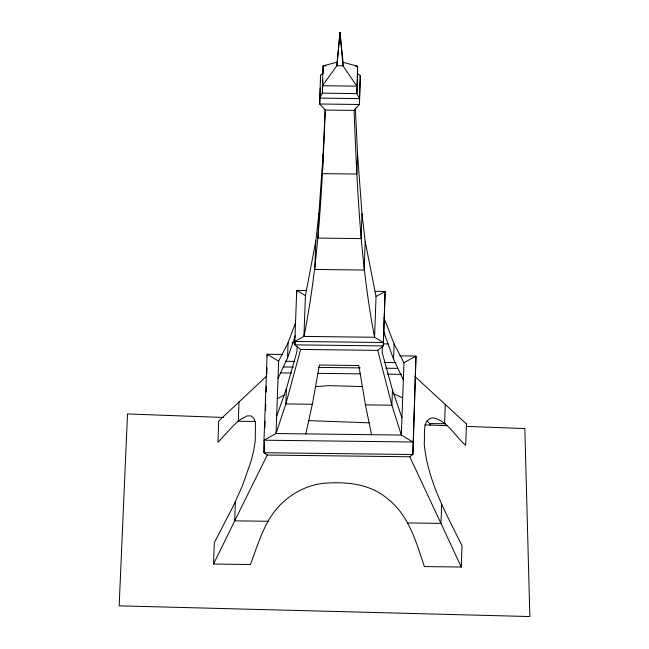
<?xml version="1.0" encoding="UTF-8"?>
<svg xmlns="http://www.w3.org/2000/svg" width="649" height="649" viewBox="0 0 649 649"><rect width="100%" height="100%" fill="white"/><g stroke="black" fill="none" stroke-linecap="round" stroke-linejoin="round"><path stroke-width="0.97" d="M414.962 376.517L466.461 424.008L465.682 445.295C455.16 436.452 447.591 420.666 432.899 417.81C421.412 419.319 425.363 435.909 424.195 443.389C427.302 480.179 445.985 513.343 462.039 545.744L461.269 567.039L424.389 566.593C416.285 542.629 409.146 515.72 388.216 499.292C370.441 483.886 347.491 481.566 324.776 483.213C309.046 484.633 294.127 491.812 282.672 502.602C264.824 518.729 258.7 542.905 250.409 564.492L213.529 564.046L214.3 542.751L233.405 505.831L242.223 486.215L250.952 461.536L253.694 450.706L255.227 441.344L255.446 422.75L253.84 418.207L251.017 415.887L247.091 415.871L239.376 420.138L233.316 425.712L217.942 442.302L218.713 421.006L266.601 376.136M235.4 501.604L234.703 520.855L213.529 564.046M238.321 421.031L239.019 401.772M264.476 439.584L263.997 452.726L267.242 455.046L409.762 456.766L412.869 454.527L415.985 356.05L399.784 355.855M264.914 427.448L265.133 421.379M265.538 410.257L265.757 404.189M266.195 392.053L266.414 385.985M266.861 373.856L267.08 367.788M295.522 322.869L288.091 342.713L278.648 361.185L276.02 433.54L263.997 440.2L263.997 452.726L412.869 454.527L415.985 356.05L403.962 362.702L401.342 435.057L412.869 442.001L263.997 440.2L267.112 354.249L282.307 354.427M297.137 346.574L296.958 351.523L286.42 388.654L285.868 403.929L276.02 433.54L401.342 435.057L391.891 405.211L377.742 350.371L383.283 345.917L385.133 291.458L375.09 291.336M278.023 378.383L287.539 357.988L288.091 342.713M294.954 341.845L294.849 344.846L300.625 349.438L377.742 350.371M325.165 109.535L323.145 153.781L318.91 213.221L315.82 240.949L305.419 295.636L303.935 336.409L294.849 341.447L294.849 344.846L383.283 345.917L385.133 291.458L376.047 296.488L374.57 337.269L383.283 342.51L294.849 341.447L296.698 290.387L306.75 290.509M337.026 62.215L323.121 65.841L323.121 73.264L320.525 75.162L319.689 104.002L325.295 110.07C322.188 185.825 318.943 261.88 303.935 336.409L374.57 337.269C360.195 262.48 357.072 186.312 354.086 110.411L359.465 104.481L360.292 75.641L357.591 73.678L357.591 66.255L343.086 62.288L339.995 32.45L336.896 65.711L322.399 85.741L322.399 93.164L319.689 98.121L359.465 98.607L360.292 75.641M320.265 88.029L319.689 104.002L359.465 104.481L359.465 98.607L356.869 93.586L357.591 66.255L355.563 66.23M315.82 240.949L314.789 269.457L364.162 270.049L365.192 241.55L361.98 213.74L357.558 154.194L355.36 107.888M322.861 80.233L322.399 93.164L356.869 93.586L357.591 73.678M318.91 213.221L318.01 238.086L361.071 238.605L361.98 213.74M323.145 153.781L322.423 173.648L356.836 174.062L357.558 154.194M343.086 62.288L342.956 65.784L356.869 86.163L322.399 85.741L323.121 65.841L326.155 65.874M382.415 346.623L382.196 352.553L392.45 389.935L401.966 417.867M392.45 389.935L391.891 405.211L365.444 404.895L358.8 365.509L319.397 365.03L312.575 403.126L305.793 433.897M403.337 379.892L393.562 359.27L394.113 343.994L384.038 317.945M441.661 504.095L440.963 523.354L461.269 567.039M444.581 423.521L445.279 404.27M300.625 349.438L285.868 403.929L312.323 404.246M295.465 335.403L287.539 357.988M276.644 416.35L286.42 388.654M267.242 455.046L234.703 520.855L268.053 521.261M277.48 398.6L284.221 395.087M315.373 386.666L328.313 385.66L361.753 386.504M325.295 110.07L354.086 110.411M292.009 342.761L294.946 342.802M383.34 343.865L388.24 343.929M285.592 361.274L294.524 361.379M384.111 362.466L396.028 362.604M283.321 366.969L293.445 367.091M318.764 367.399L360.284 367.902M385.603 368.21L397.756 368.356M280.336 372.883L291.45 373.021M317.734 373.337L360.187 373.848M387.477 374.181L401.626 374.351M237.656 421.242L255.592 421.452M427.115 420.593L429.581 423.562L445.53 423.756M407.613 522.948L440.963 523.354L409.762 456.766M223.564 417.477L127.52 413.948L119.156 605.841L529.844 616.55L524.838 428.559L466.201 426.401M308.486 420.601L369.151 422.832M424.754 424.876L446.991 425.695M393.813 393.927L402.193 397.642M305.419 295.636L296.698 290.387L296.698 293.786M278.648 361.185L267.112 354.249L267.112 356.171M394.113 343.994L403.962 362.702M429.581 423.562L430.465 425.322M393.562 359.27L383.356 330.73M365.444 404.895L371.561 434.7M365.192 241.55L376.047 296.488M466.461 424.008L466.461 426.636M320.525 75.162L320.525 81.036M339.995 32.45L336.896 65.711L342.956 65.784L339.995 32.45"/></g></svg>
